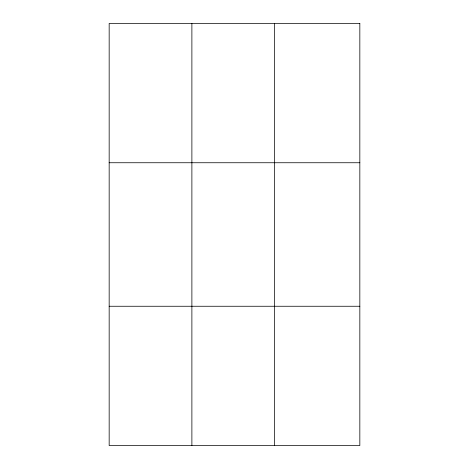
<?xml version="1.0" encoding="UTF-8"?>
<svg xmlns="http://www.w3.org/2000/svg" width="469" height="469" viewBox="0 0 469 469"><rect width="100%" height="100%" fill="white"/><g stroke="black" fill="none" stroke-linecap="round" stroke-linejoin="round"><path stroke-width="0.7" d="M191.885 445.55L191.885 23.45M274.605 445.55L274.605 23.45M109.166 162.743L359.834 162.743M109.166 306.257L359.834 306.257M359.834 23.45L359.834 445.55L109.166 445.55L109.166 23.45L359.834 23.45"/></g></svg>
